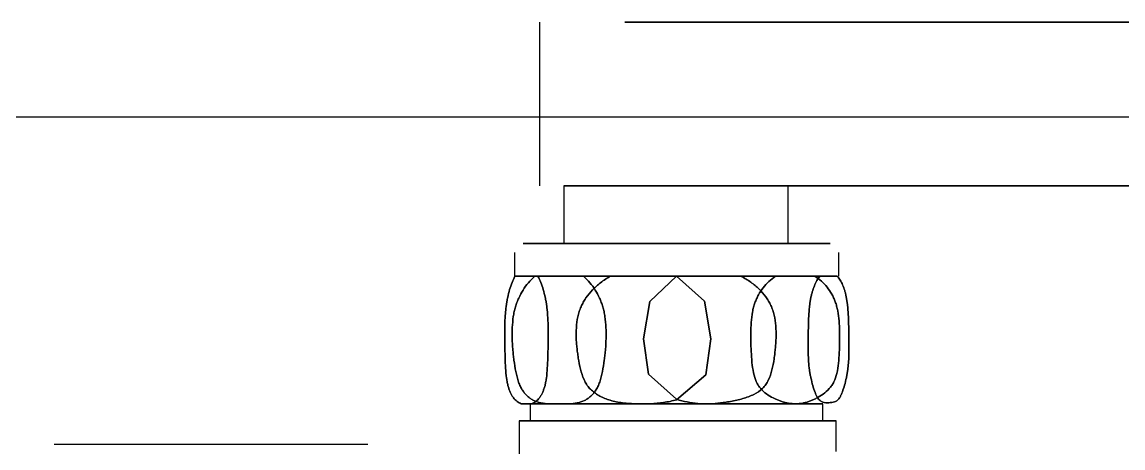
# Model space of a CAD drawing. Extents: x 338 to 7662, y 1527 to 4803.
# Drawn here: x 3767.066 to 3771.053, y 3157.05 to 3158.594 of the extents above; entities that cross this region are included whole.
import ezdxf

# ---------------------------------------------------------------- set-up
doc = ezdxf.new("R2010")
doc.units = 0
doc.header["$LTSCALE"] = 96
doc.header["$MEASUREMENT"] = 0
doc.layers.add('A-FLOR-PFIX', color=2, linetype='CONTINUOUS')

msp = doc.modelspace()

# ---------------------------------------------------------------- linework, layer by layer
at = {"layer": 'A-FLOR-PFIX'}
for p, q in [((3768.93999, 3158.59375), (3768.93999, 3158)), ((3770.02915, 3158.59375), (3769.24881, 3158.59375)), ((3769.24881, 3158.59375), (3769.63117, 3158.59375)), ((3769.63117, 3158.59375), (3769.24881, 3158.59375)), ((3769.24881, 3158.59375), (3770.02915, 3158.59375)), ((3769.63117, 3158.59375), (3771.87479, 3158.59375)), ((3771.87479, 3158.59375), (3769.63117, 3158.59375)), ((3772.02544, 3158.59375), (3770.02915, 3158.59375)), ((3770.02915, 3158.59375), (3772.02544, 3158.59375)), ((3756.75, 3158.25), (3778.75, 3158.25)), ((3769.0281, 3158), (3769.84009, 3158)), ((3769.84009, 3158), (3769.0281, 3158)), ((3769.0281, 3158), (3769.0281, 3157.79067)), ((3769.84009, 3158), (3769.0281, 3158)), ((3769.0281, 3158), (3769.84009, 3158)), ((3769.63117, 3158), (3769.24881, 3158)), ((3769.24881, 3158), (3770.02915, 3158)), ((3769.24881, 3158), (3769.63117, 3158)), ((3770.02915, 3158), (3769.24881, 3158)), ((3771.87479, 3158), (3769.63117, 3158)), ((3769.63117, 3158), (3771.87479, 3158)), ((3769.84009, 3157.79067), (3769.84009, 3158)), ((3770.02915, 3158), (3772.02544, 3158)), ((3772.02544, 3158), (3770.02915, 3158)), ((3769.4364, 3157.79067), (3769.0281, 3157.79067)), ((3769.0281, 3157.79067), (3769.4364, 3157.79067)), ((3769.0281, 3157.79067), (3769.4364, 3157.79067)), ((3769.4364, 3157.79067), (3769.0281, 3157.79067)), ((3769.4364, 3157.79067), (3769.84009, 3157.79067)), ((3769.84009, 3157.79067), (3769.4364, 3157.79067)), ((3769.4364, 3157.79067), (3769.84009, 3157.79067)), ((3769.84009, 3157.79067), (3769.4364, 3157.79067)), ((3768.84891, 3157.75865), (3768.84891, 3157.67255)), ((3770.0239, 3157.67255), (3770.0239, 3157.75865)), ((3768.92274, 3157.67255), (3768.85089, 3157.67255)), ((3768.85089, 3157.67255), (3768.93434, 3157.67255)), ((3768.85089, 3157.67255), (3768.92274, 3157.67255)), ((3768.93434, 3157.67255), (3768.85089, 3157.67255)), ((3768.85089, 3157.67255), (3768.93434, 3157.67255)), ((3768.93434, 3157.67255), (3768.85089, 3157.67255)), ((3769.09915, 3157.67255), (3768.92274, 3157.67255)), ((3768.92274, 3157.67255), (3769.09915, 3157.67255)), ((3769.09915, 3157.67255), (3768.92274, 3157.67255)), ((3768.92274, 3157.67255), (3769.09915, 3157.67255)), ((3768.93434, 3157.67255), (3769.19647, 3157.67255)), ((3769.19647, 3157.67255), (3768.93434, 3157.67255)), ((3769.4364, 3157.67255), (3769.09915, 3157.67255)), ((3769.09915, 3157.67255), (3769.4364, 3157.67255)), ((3769.19647, 3157.67255), (3769.4364, 3157.67255)), ((3769.4364, 3157.67255), (3769.19647, 3157.67255)), ((3769.19647, 3157.67255), (3769.4364, 3157.67255)), ((3769.4364, 3157.67255), (3769.19647, 3157.67255)), ((3769.4364, 3157.67255), (3769.79485, 3157.67255)), ((3769.66964, 3157.67255), (3769.4364, 3157.67255)), ((3769.79485, 3157.67255), (3769.4364, 3157.67255)), ((3769.4364, 3157.67255), (3769.66964, 3157.67255)), ((3769.66964, 3157.67255), (3769.4364, 3157.67255)), ((3769.4364, 3157.67255), (3769.66964, 3157.67255)), ((3769.95517, 3157.67255), (3769.66964, 3157.67255)), ((3769.66964, 3157.67255), (3769.95517, 3157.67255)), ((3769.79485, 3157.67255), (3769.93679, 3157.67255)), ((3769.93679, 3157.67255), (3769.79485, 3157.67255)), ((3769.79485, 3157.67255), (3769.93679, 3157.67255)), ((3769.93679, 3157.67255), (3769.79485, 3157.67255)), ((3769.93679, 3157.67255), (3770.01817, 3157.67255)), ((3770.01817, 3157.67255), (3769.93679, 3157.67255)), ((3770.01817, 3157.67255), (3769.95517, 3157.67255)), ((3769.95517, 3157.67255), (3770.01817, 3157.67255)), ((3770.01817, 3157.67255), (3769.95517, 3157.67255)), ((3769.95517, 3157.67255), (3770.01817, 3157.67255)), ((3768.97526, 3157.21067), (3768.87383, 3157.21067)), ((3768.9114, 3157.21067), (3768.87383, 3157.21067)), ((3768.87383, 3157.21067), (3768.97526, 3157.21067)), ((3768.87383, 3157.21067), (3768.9114, 3157.21067)), ((3768.90641, 3157.21067), (3768.90641, 3157.14817)), ((3769.4364, 3157.21067), (3768.90641, 3157.21067)), ((3768.90641, 3157.21067), (3769.4364, 3157.21067)), ((3769.4364, 3157.21067), (3768.90641, 3157.21067)), ((3768.90641, 3157.21067), (3769.4364, 3157.21067)), ((3768.9114, 3157.21067), (3769.29216, 3157.21067)), ((3769.29216, 3157.21067), (3768.9114, 3157.21067)), ((3768.97526, 3157.21067), (3769.04662, 3157.21067)), ((3769.04662, 3157.21067), (3768.97526, 3157.21067)), ((3769.4364, 3157.21067), (3769.04662, 3157.21067)), ((3769.04662, 3157.21067), (3769.4364, 3157.21067)), ((3769.34179, 3157.21067), (3769.29216, 3157.21067)), ((3769.29216, 3157.21067), (3769.34179, 3157.21067)), ((3769.34179, 3157.21067), (3769.4364, 3157.21067)), ((3769.4364, 3157.21067), (3769.34179, 3157.21067)), ((3769.9664, 3157.21067), (3769.4364, 3157.21067)), ((3769.4364, 3157.21067), (3769.9664, 3157.21067)), ((3769.4364, 3157.21067), (3769.9664, 3157.21067)), ((3769.9664, 3157.21067), (3769.4364, 3157.21067)), ((3769.9664, 3157.14817), (3769.9664, 3157.21067)), ((3768.86577, 3157.14817), (3770.0142, 3157.14817)), ((3770.0142, 3157.14817), (3768.86577, 3157.14817)), ((3768.86577, 3157.14817), (3768.86577, 3157.02509)), ((3770.0142, 3157.14817), (3768.86577, 3157.14817)), ((3768.86577, 3157.14817), (3770.0142, 3157.14817)), ((3768.90641, 3157.14817), (3769.9664, 3157.14817)), ((3769.9664, 3157.14817), (3768.90641, 3157.14817)), ((3768.90641, 3157.14817), (3769.9664, 3157.14817)), ((3769.9664, 3157.14817), (3768.90641, 3157.14817)), ((3770.0142, 3157.03809), (3770.0142, 3157.14817)), ((3768.31761, 3157.06249), (3767.18239, 3157.06249))]:
    msp.add_line(p, q, dxfattribs=at)
for points in [[(3769.4364, 3157.79067), (3768.96899, 3157.79067), (3768.88093, 3157.79067)], [(3768.88093, 3157.79067), (3769.13628, 3157.79067), (3769.4364, 3157.79067)], [(3769.4364, 3157.79067), (3769.90382, 3157.79067), (3769.99187, 3157.79067)], [(3769.99187, 3157.79067), (3769.73653, 3157.79067), (3769.4364, 3157.79067)], [(3769.4364, 3157.67255), (3769.33941, 3157.58103), (3769.31677, 3157.44635), (3769.3342, 3157.31785), (3769.4364, 3157.22699)], [(3769.4364, 3157.22699), (3769.3342, 3157.31785), (3769.31677, 3157.44635), (3769.33941, 3157.58103), (3769.4364, 3157.67255)], [(3769.4364, 3157.67255), (3769.53706, 3157.58212), (3769.55974, 3157.4455), (3769.54169, 3157.31495), (3769.4364, 3157.2249)], [(3769.4364, 3157.2249), (3769.54169, 3157.31495), (3769.55974, 3157.4455), (3769.53706, 3157.58212), (3769.4364, 3157.67255)]]:
    msp.add_lwpolyline(points, dxfattribs=at)
for points, start_tangent, end_tangent in [([(3768.87383, 3157.21067), (3768.85864, 3157.21885), (3768.84567, 3157.23206), (3768.84001, 3157.24055), (3768.83491, 3157.25029), (3768.83037, 3157.26129), (3768.8283, 3157.26727), (3768.82637, 3157.27355), (3768.82462, 3157.28029), (3768.82306, 3157.28758), (3768.82048, 3157.3036), (3768.8171, 3157.33984), (3768.81535, 3157.37877), (3768.81483, 3157.39814), (3768.81438, 3157.41687), (3768.81401, 3157.43549), (3768.8138, 3157.45466), (3768.81414, 3157.49353), (3768.81583, 3157.53126), (3768.81733, 3157.549), (3768.81827, 3157.55747), (3768.81934, 3157.56563), (3768.82053, 3157.57354), (3768.82183, 3157.58129), (3768.82473, 3157.59629), (3768.83179, 3157.62432), (3768.84051, 3157.64974), (3768.85089, 3157.67255)], (-0.9445649, 0.3283246), (0.4624811, 0.8866291)), ([(3768.85089, 3157.67255), (3768.84051, 3157.64974), (3768.83179, 3157.62432), (3768.82473, 3157.59629), (3768.82183, 3157.58129), (3768.82053, 3157.57354), (3768.81934, 3157.56563), (3768.81827, 3157.55747), (3768.81733, 3157.549), (3768.81583, 3157.53126), (3768.81414, 3157.49353), (3768.8138, 3157.45466), (3768.81401, 3157.43549), (3768.81438, 3157.41687), (3768.81483, 3157.39814), (3768.81535, 3157.37877), (3768.8171, 3157.33984), (3768.82048, 3157.3036), (3768.82306, 3157.28758), (3768.82462, 3157.28029), (3768.82637, 3157.27355), (3768.8283, 3157.26727), (3768.83037, 3157.26129), (3768.83491, 3157.25029), (3768.84001, 3157.24055), (3768.84567, 3157.23206), (3768.85864, 3157.21885), (3768.87383, 3157.21067)], (-0.4624811, -0.8866291), (0.9445649, -0.3283246)), ([(3768.92274, 3157.67255), (3768.89956, 3157.64889), (3768.88016, 3157.62254), (3768.86454, 3157.5935), (3768.85815, 3157.57797), (3768.85531, 3157.56995), (3768.8527, 3157.56176), (3768.84831, 3157.54455), (3768.84502, 3157.52619), (3768.84136, 3157.48718), (3768.84099, 3157.44697), (3768.84316, 3157.40786), (3768.84499, 3157.38835), (3768.84735, 3157.368), (3768.85407, 3157.32698), (3768.86411, 3157.28926), (3768.87063, 3157.27302), (3768.87431, 3157.26579), (3768.87829, 3157.25926), (3768.88254, 3157.2533), (3768.88703, 3157.24772), (3768.89673, 3157.23774), (3768.90741, 3157.22932), (3768.91904, 3157.22247), (3768.94522, 3157.21345), (3768.97526, 3157.21067)], (-0.747055, -0.6647622), (0.9999389, 0.0110534)), ([(3768.97526, 3157.21067), (3768.94522, 3157.21345), (3768.91904, 3157.22247), (3768.90741, 3157.22932), (3768.89673, 3157.23774), (3768.88703, 3157.24772), (3768.88254, 3157.2533), (3768.87829, 3157.25926), (3768.87431, 3157.26579), (3768.87063, 3157.27302), (3768.86411, 3157.28926), (3768.85407, 3157.32698), (3768.84735, 3157.368), (3768.84499, 3157.38835), (3768.84316, 3157.40786), (3768.84099, 3157.44697), (3768.84136, 3157.48718), (3768.84502, 3157.52619), (3768.84831, 3157.54455), (3768.8527, 3157.56176), (3768.85531, 3157.56995), (3768.85815, 3157.57797), (3768.86454, 3157.5935), (3768.88016, 3157.62254), (3768.89956, 3157.64889), (3768.92274, 3157.67255)], (-0.9999389, -0.0110534), (0.747055, 0.6647622)), ([(3768.93434, 3157.67255), (3768.94472, 3157.64974), (3768.95344, 3157.62432), (3768.9605, 3157.59629), (3768.96341, 3157.58129), (3768.9647, 3157.57354), (3768.9659, 3157.56563), (3768.96697, 3157.55747), (3768.9679, 3157.549), (3768.9694, 3157.53126), (3768.9711, 3157.49353), (3768.97143, 3157.45466), (3768.97123, 3157.43549), (3768.97085, 3157.41687), (3768.97041, 3157.39814), (3768.96988, 3157.37877), (3768.96813, 3157.33984), (3768.96475, 3157.3036), (3768.96217, 3157.28758), (3768.96062, 3157.28029), (3768.95886, 3157.27355), (3768.95693, 3157.26727), (3768.95487, 3157.26129), (3768.95032, 3157.25029), (3768.94522, 3157.24055), (3768.93957, 3157.23206), (3768.92659, 3157.21885), (3768.9114, 3157.21067)], (0.4624811, -0.8866291), (-0.9445649, -0.3283246)), ([(3768.9114, 3157.21067), (3768.92659, 3157.21885), (3768.93957, 3157.23206), (3768.94522, 3157.24055), (3768.95032, 3157.25029), (3768.95487, 3157.26129), (3768.95693, 3157.26727), (3768.95886, 3157.27355), (3768.96062, 3157.28029), (3768.96217, 3157.28758), (3768.96475, 3157.3036), (3768.96813, 3157.33984), (3768.96988, 3157.37877), (3768.97041, 3157.39814), (3768.97085, 3157.41687), (3768.97123, 3157.43549), (3768.97143, 3157.45466), (3768.9711, 3157.49353), (3768.9694, 3157.53126), (3768.9679, 3157.549), (3768.96697, 3157.55747), (3768.9659, 3157.56563), (3768.9647, 3157.57354), (3768.96341, 3157.58129), (3768.9605, 3157.59629), (3768.95344, 3157.62432), (3768.94472, 3157.64974), (3768.93434, 3157.67255)], (0.9445649, 0.3283246), (-0.4624811, 0.8866291)), ([(3769.04662, 3157.21067), (3769.07666, 3157.21345), (3769.10284, 3157.22247), (3769.11448, 3157.22932), (3769.12515, 3157.23774), (3769.13485, 3157.24772), (3769.13934, 3157.2533), (3769.14359, 3157.25926), (3769.14757, 3157.26579), (3769.15125, 3157.27302), (3769.15777, 3157.28926), (3769.16781, 3157.32698), (3769.17453, 3157.368), (3769.17689, 3157.38835), (3769.17872, 3157.40786), (3769.18089, 3157.44697), (3769.18052, 3157.48718), (3769.17686, 3157.52619), (3769.17357, 3157.54455), (3769.16918, 3157.56176), (3769.16657, 3157.56995), (3769.16373, 3157.57797), (3769.15734, 3157.5935), (3769.14172, 3157.62254), (3769.12233, 3157.64889), (3769.09915, 3157.67255)], (0.9999389, -0.0110534), (-0.747055, 0.6647622)), ([(3769.09915, 3157.67255), (3769.12233, 3157.64889), (3769.14172, 3157.62254), (3769.15734, 3157.5935), (3769.16373, 3157.57797), (3769.16657, 3157.56995), (3769.16918, 3157.56176), (3769.17357, 3157.54455), (3769.17686, 3157.52619), (3769.18052, 3157.48718), (3769.18089, 3157.44697), (3769.17872, 3157.40786), (3769.17689, 3157.38835), (3769.17453, 3157.368), (3769.16781, 3157.32698), (3769.15777, 3157.28926), (3769.15125, 3157.27302), (3769.14757, 3157.26579), (3769.14359, 3157.25926), (3769.13934, 3157.2533), (3769.13485, 3157.24772), (3769.12515, 3157.23774), (3769.11448, 3157.22932), (3769.10284, 3157.22247), (3769.07666, 3157.21345), (3769.04662, 3157.21067)], (0.747055, -0.6647622), (-0.9999389, 0.0110534)), ([(3769.29216, 3157.21067), (3769.24055, 3157.21389), (3769.19597, 3157.22315), (3769.17632, 3157.23005), (3769.15843, 3157.23845), (3769.1423, 3157.24838), (3769.13489, 3157.2539), (3769.12792, 3157.25981), (3769.12148, 3157.26625), (3769.11563, 3157.27335), (3769.10555, 3157.28924), (3769.09094, 3157.32606), (3769.0819, 3157.36623), (3769.07879, 3157.38631), (3769.07624, 3157.4057), (3769.07422, 3157.42504), (3769.07297, 3157.44508), (3769.07339, 3157.48598), (3769.07875, 3157.52577), (3769.08367, 3157.54444), (3769.08675, 3157.55333), (3769.09028, 3157.56186), (3769.09422, 3157.57011), (3769.09851, 3157.57818), (3769.10819, 3157.59379), (3769.13186, 3157.62289), (3769.16128, 3157.64914), (3769.19647, 3157.67255)], (-0.9999941, 0.0034465), (0.8659154, 0.5001905)), ([(3769.19647, 3157.67255), (3769.16128, 3157.64914), (3769.13186, 3157.62289), (3769.10819, 3157.59379), (3769.09851, 3157.57818), (3769.09422, 3157.57011), (3769.09028, 3157.56186), (3769.08675, 3157.55333), (3769.08367, 3157.54444), (3769.07875, 3157.52577), (3769.07339, 3157.48598), (3769.07297, 3157.44508), (3769.07422, 3157.42504), (3769.07624, 3157.4057), (3769.07879, 3157.38631), (3769.0819, 3157.36623), (3769.09094, 3157.32606), (3769.10555, 3157.28924), (3769.11563, 3157.27335), (3769.12148, 3157.26625), (3769.12792, 3157.25981), (3769.13489, 3157.2539), (3769.1423, 3157.24838), (3769.15843, 3157.23845), (3769.17632, 3157.23005), (3769.19597, 3157.22315), (3769.24055, 3157.21389), (3769.29216, 3157.21067)], (-0.8659154, -0.5001905), (0.9999941, -0.0034465)), ([(3769.4364, 3157.22699), (3769.51289, 3157.2114), (3769.55147, 3157.20994), (3769.57084, 3157.21079), (3769.59026, 3157.2127), (3769.61052, 3157.21549), (3769.63196, 3157.21908), (3769.67566, 3157.22928), (3769.716, 3157.24452), (3769.74763, 3157.26601), (3769.75918, 3157.27985), (3769.76852, 3157.29599), (3769.78173, 3157.33317), (3769.7895, 3157.3735), (3769.79206, 3157.39357), (3769.7941, 3157.41292), (3769.79568, 3157.43215), (3769.79656, 3157.45204), (3769.79553, 3157.49248), (3769.78968, 3157.53163), (3769.78452, 3157.54991), (3769.78131, 3157.55858), (3769.77766, 3157.56689), (3769.77359, 3157.57491), (3769.76916, 3157.58274), (3769.75924, 3157.59784), (3769.73509, 3157.62576), (3769.70523, 3157.65066), (3769.66964, 3157.67255)], (0.9534802, -0.3014557), (-0.8836163, 0.4682118)), ([(3769.66964, 3157.67255), (3769.70523, 3157.65066), (3769.73509, 3157.62576), (3769.75924, 3157.59784), (3769.76916, 3157.58274), (3769.77359, 3157.57491), (3769.77766, 3157.56689), (3769.78131, 3157.55858), (3769.78452, 3157.54991), (3769.78968, 3157.53163), (3769.79553, 3157.49248), (3769.79656, 3157.45204), (3769.79568, 3157.43215), (3769.7941, 3157.41292), (3769.79206, 3157.39357), (3769.7895, 3157.3735), (3769.78173, 3157.33317), (3769.76852, 3157.29599), (3769.75918, 3157.27985), (3769.74763, 3157.26601), (3769.716, 3157.24452), (3769.67566, 3157.22928), (3769.63196, 3157.21908), (3769.61052, 3157.21549), (3769.59026, 3157.2127), (3769.57084, 3157.21079), (3769.55147, 3157.20994), (3769.51289, 3157.2114), (3769.4364, 3157.22699)], (0.8836163, -0.4682118), (-0.9534802, 0.3014557)), ([(3769.93679, 3157.67255), (3769.96085, 3157.65437), (3769.98123, 3157.63288), (3769.99793, 3157.60809), (3770.00491, 3157.59445), (3770.00805, 3157.58732), (3770.01097, 3157.57999), (3770.01361, 3157.57235), (3770.01595, 3157.56433), (3770.01979, 3157.54732), (3770.02459, 3157.51051), (3770.02643, 3157.47207), (3770.02639, 3157.43452), (3770.02541, 3157.39655), (3770.02269, 3157.35748), (3770.01672, 3157.32075), (3770.006, 3157.28983), (3769.99829, 3157.277), (3769.98897, 3157.26538), (3769.9668, 3157.24565), (3769.94214, 3157.23042), (3769.92969, 3157.22442), (3769.91761, 3157.21946), (3769.90556, 3157.21559), (3769.89309, 3157.21285), (3769.86746, 3157.21064), (3769.84182, 3157.21266), (3769.82934, 3157.2152), (3769.81726, 3157.21872), (3769.80516, 3157.22314), (3769.79269, 3157.22844), (3769.76799, 3157.24204), (3769.74571, 3157.26018), (3769.73627, 3157.27117), (3769.72839, 3157.28355), (3769.71714, 3157.31407), (3769.71045, 3157.35079), (3769.70699, 3157.39011), (3769.70542, 3157.42842), (3769.70496, 3157.46641), (3769.70647, 3157.50546), (3769.71105, 3157.54298), (3769.71483, 3157.56036), (3769.71715, 3157.56857), (3769.71979, 3157.5764), (3769.7227, 3157.58393), (3769.72585, 3157.59125), (3769.73286, 3157.6053), (3769.74973, 3157.63095), (3769.77039, 3157.65337), (3769.79485, 3157.67255)], (0.8428965, -0.5380757), (0.8321849, 0.5544982)), ([(3769.79485, 3157.67255), (3769.77039, 3157.65337), (3769.74973, 3157.63095), (3769.73286, 3157.6053), (3769.72585, 3157.59125), (3769.7227, 3157.58393), (3769.71979, 3157.5764), (3769.71715, 3157.56857), (3769.71483, 3157.56036), (3769.71105, 3157.54298), (3769.70647, 3157.50546), (3769.70496, 3157.46641), (3769.70542, 3157.42842), (3769.70699, 3157.39011), (3769.71045, 3157.35079), (3769.71714, 3157.31407), (3769.72839, 3157.28355), (3769.73627, 3157.27117), (3769.74571, 3157.26018), (3769.76799, 3157.24204), (3769.79269, 3157.22844), (3769.80516, 3157.22314), (3769.81726, 3157.21872), (3769.82934, 3157.2152), (3769.84182, 3157.21266), (3769.86746, 3157.21064), (3769.89309, 3157.21285), (3769.90556, 3157.21559), (3769.91761, 3157.21946), (3769.92969, 3157.22442), (3769.94214, 3157.23042), (3769.9668, 3157.24565), (3769.98897, 3157.26538), (3769.99829, 3157.277), (3770.006, 3157.28983), (3770.01672, 3157.32075), (3770.02269, 3157.35748), (3770.02541, 3157.39655), (3770.02639, 3157.43452), (3770.02643, 3157.47207), (3770.02459, 3157.51051), (3770.01979, 3157.54732), (3770.01595, 3157.56433), (3770.01361, 3157.57235), (3770.01097, 3157.57999), (3770.00805, 3157.58732), (3770.00491, 3157.59445), (3769.99793, 3157.60809), (3769.98123, 3157.63288), (3769.96085, 3157.65437), (3769.93679, 3157.67255)], (-0.8321849, -0.5544982), (-0.8428965, 0.5380757)), ([(3769.95517, 3157.67255), (3769.94442, 3157.65671), (3769.93524, 3157.63777), (3769.92762, 3157.61573), (3769.92441, 3157.60355), (3769.92294, 3157.59717), (3769.92158, 3157.5906), (3769.92033, 3157.58373), (3769.91923, 3157.5765), (3769.91739, 3157.56109), (3769.91496, 3157.52762), (3769.91371, 3157.49276), (3769.91308, 3157.45907), (3769.91292, 3157.3938), (3769.91744, 3157.33257), (3769.91856, 3157.32547), (3769.91981, 3157.31831), (3769.92268, 3157.30397), (3769.92965, 3157.27626), (3769.93776, 3157.25191), (3769.94206, 3157.24177), (3769.94423, 3157.23735), (3769.94641, 3157.2334), (3769.95575, 3157.22209), (3769.966, 3157.21642), (3769.98712, 3157.21442), (3770.00853, 3157.21736), (3770.01895, 3157.22344), (3770.02831, 3157.23501), (3770.03045, 3157.23897), (3770.03257, 3157.24339), (3770.03673, 3157.25345), (3770.04446, 3157.27749), (3770.05103, 3157.30497), (3770.05374, 3157.31933), (3770.05598, 3157.33374), (3770.05772, 3157.34855), (3770.059, 3157.36416), (3770.06039, 3157.39706), (3770.06063, 3157.43101), (3770.06019, 3157.46453), (3770.05938, 3157.49874), (3770.05788, 3157.5339), (3770.05523, 3157.56736), (3770.05333, 3157.58261), (3770.0522, 3157.58972), (3770.05095, 3157.59644), (3770.04959, 3157.60283), (3770.04814, 3157.609), (3770.04497, 3157.6207), (3770.0375, 3157.64147), (3770.02857, 3157.65875), (3770.01817, 3157.67255)], (-0.6281466, -0.778095), (-0.6787332, 0.7343849)), ([(3770.01817, 3157.67255), (3770.02857, 3157.65875), (3770.0375, 3157.64147), (3770.04497, 3157.6207), (3770.04814, 3157.609), (3770.04959, 3157.60283), (3770.05095, 3157.59644), (3770.0522, 3157.58972), (3770.05333, 3157.58261), (3770.05523, 3157.56736), (3770.05788, 3157.5339), (3770.05938, 3157.49874), (3770.06019, 3157.46453), (3770.06063, 3157.43101), (3770.06039, 3157.39706), (3770.059, 3157.36416), (3770.05772, 3157.34855), (3770.05598, 3157.33374), (3770.05374, 3157.31933), (3770.05103, 3157.30497), (3770.04446, 3157.27749), (3770.03673, 3157.25345), (3770.03257, 3157.24339), (3770.03045, 3157.23897), (3770.02831, 3157.23501), (3770.01895, 3157.22344), (3770.00853, 3157.21736), (3769.98712, 3157.21442), (3769.966, 3157.21642), (3769.95575, 3157.22209), (3769.94641, 3157.2334), (3769.94423, 3157.23735), (3769.94206, 3157.24177), (3769.93776, 3157.25191), (3769.92965, 3157.27626), (3769.92268, 3157.30397), (3769.91981, 3157.31831), (3769.91856, 3157.32547), (3769.91744, 3157.33257), (3769.91292, 3157.3938), (3769.91308, 3157.45907), (3769.91371, 3157.49276), (3769.91496, 3157.52762), (3769.91739, 3157.56109), (3769.91923, 3157.5765), (3769.92033, 3157.58373), (3769.92158, 3157.5906), (3769.92294, 3157.59717), (3769.92441, 3157.60355), (3769.92762, 3157.61573), (3769.93524, 3157.63777), (3769.94442, 3157.65671), (3769.95517, 3157.67255)], (0.6787332, -0.7343849), (0.6281466, 0.778095)), ([(3769.4364, 3157.2249), (3769.38948, 3157.21508), (3769.34179, 3157.21067)], (-0.9656558, -0.2598247), (-0.9993719, -0.0354383)), ([(3769.34179, 3157.21067), (3769.38948, 3157.21508), (3769.4364, 3157.2249)], (0.9993719, 0.0354383), (0.9656558, 0.2598247))]:
    msp.add_spline(points, degree=3, dxfattribs=dict(at, start_tangent=start_tangent, end_tangent=end_tangent))

doc.saveas('drawing.dxf')
